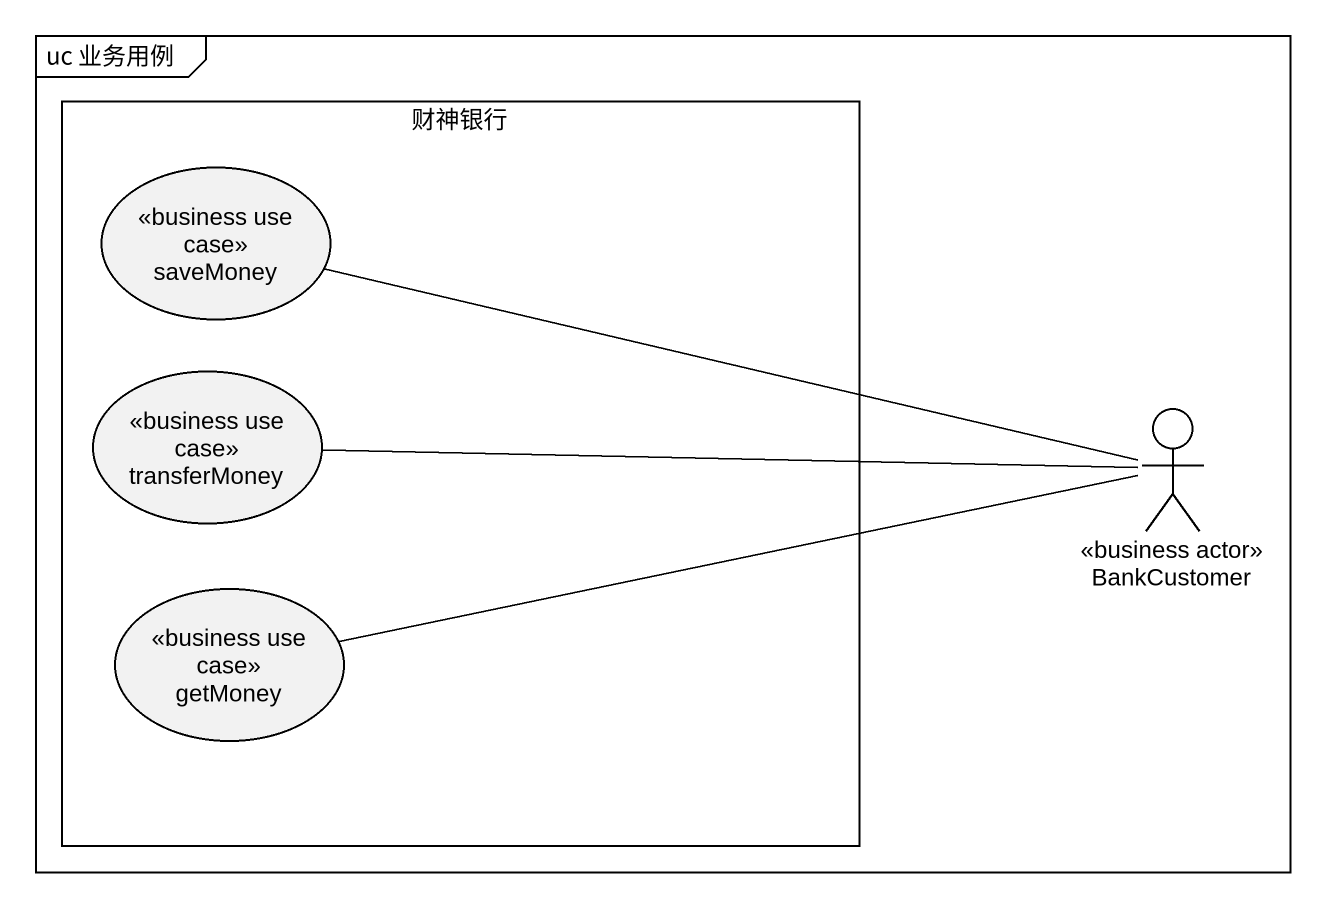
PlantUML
@startuml
mainframe uc 业务用例
rectangle 财神银行 {
  usecase saveMoney <<business use case>>
  usecase transferMoney <<business use case>>
  usecase getMoney <<business use case>>
}
actor BankCustomer <<business actor>>
BankCustomer -left- saveMoney
BankCustomer -left- transferMoney
BankCustomer -left- getMoney
@enduml
